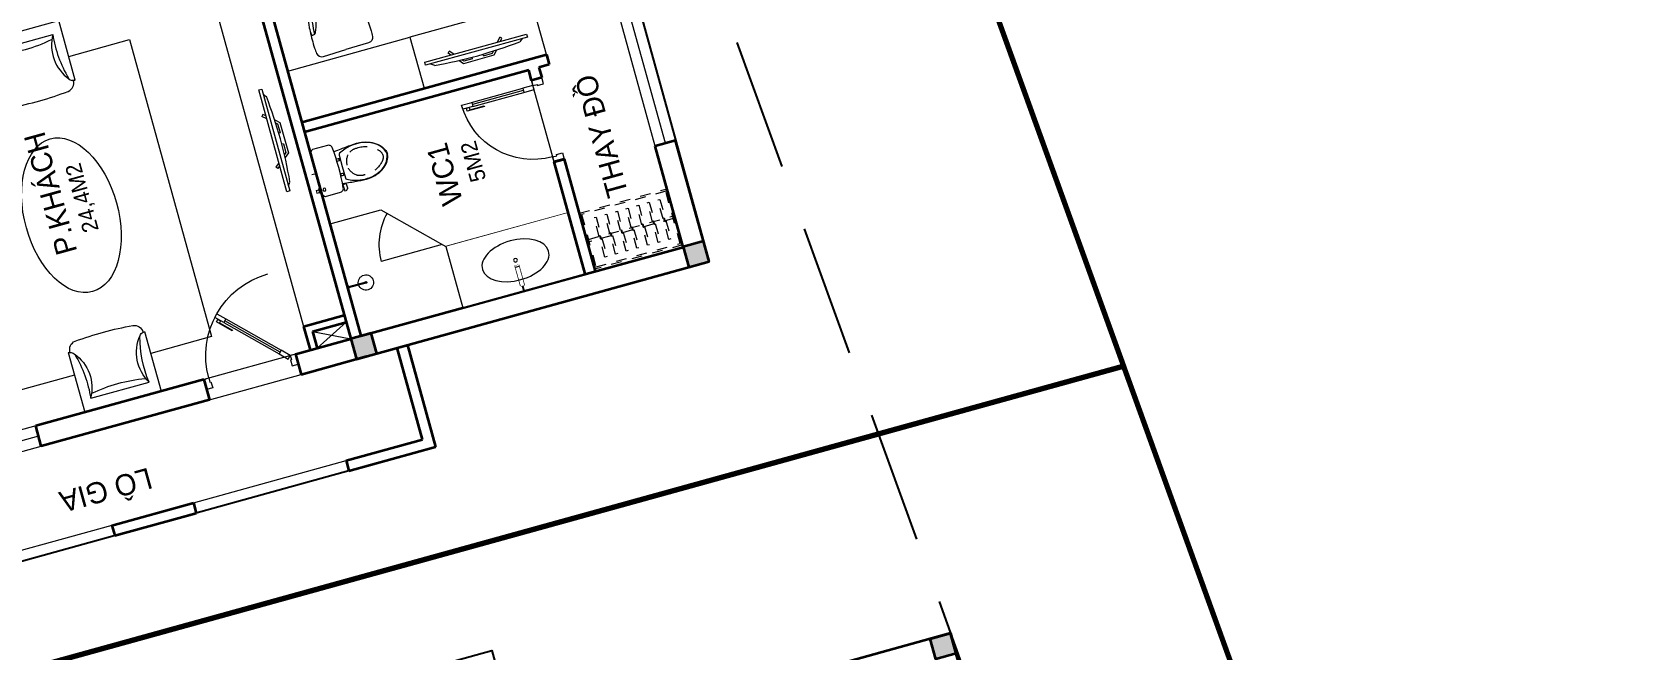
# Model space of a CAD drawing. Header units: metres. Extents: x 568336 to 569219, y 2065964 to 2066430.
# Drawn here: x 568535.77 to 568550.88, y 2066393.58 to 2066399.43 of the extents above; entities that cross this region are included whole.
import ezdxf

# ---------------------------------------------------------------- set-up
doc = ezdxf.new("R2010")
doc.units = ezdxf.units.M
for name, pattern in [('$AUDIT_BAD_LTYPE2', [0]), ('HIDDEN', [0.375, 0.25, -0.125]), ('X-5M-G-MB PHONGNGU$0$HIDDEN2', [0.1875, 0.125, -0.0625]), ('xref-thap C (mb tang 32-2)$0$HIDDEN', [0.375, 0.25, -0.125])]:
    doc.linetypes.add(name, pattern=pattern)
doc.layers.get('0').update_dxf_attribs({"linetype": 'CONTINUOUS'})
doc.layers.get('DEFPOINTS').update_dxf_attribs({"linetype": 'CONTINUOUS'})
doc.layers.add('-AREA', color=2, linetype='CONTINUOUS', plot=False)
for name, color, linetype, lineweight in [('-CONCRETE', 1, 'CONTINUOUS', 35), ('-DIM', 9, 'CONTINUOUS', 13), ('-DOOR', 137, 'CONTINUOUS', 9), ('-FURNITURE', 46, 'CONTINUOUS', 9), ('-LINE1', 7, 'CONTINUOUS', 18), ('-TEXT', 7, 'CONTINUOUS', 15), ('-WALL', 4, 'CONTINUOUS', 35), ('TEXT25', 2, 'CONTINUOUS', 13)]:
    doc.layers.add(name, color=color, linetype=linetype, lineweight=lineweight)
doc.layers.add('-RANH GIOI LO DAT', color=12, linetype='CONTINUOUS')
doc.layers.add('RANHGIOI', color=2, linetype='HIDDEN')
doc.styles.add('SVN_AVO_thuong', font='')
doc.styles.add('T1', font='', dxfattribs={"height": 200})
doc.styles.add('vnavanth', font='', dxfattribs={"width": 0.8})
doc.styles.get('SVN_AVO_thuong').set_extended_font_data('SVN-Avo')
doc.styles.get('T1').set_extended_font_data('VNgeometric Light')
doc.styles.get('vnavanth').set_extended_font_data('.VnAvantH')

# ---------------------------------------------------------------- blocks, each defined once
blk = doc.blocks.new('A$C5C575821')
at = {"layer": '-CONCRETE'}
h = blk.add_hatch(color=256, dxfattribs=at)
h.dxf.hatch_style = 1
h.paths.add_polyline_path([(0, 200), (0, 0), (200, 0), (200, 200)])
blk.add_lwpolyline([(0, 0), (200, 0), (200, 200), (0, 200)], close=True, dxfattribs=at)
blk = doc.blocks.new('M33-T2')
at = {"layer": '-AREA'}
blk.add_lwpolyline([(197685, -1101032), (194877, -1101032), (194877, -1084900), (201877, -1084900), (201877, -1090100), (202877, -1090100), (202876, -1095600), (201877, -1095600), (201877, -1099828), (197685, -1099828)], close=True, dxfattribs=at)
at = {"layer": '-RANH GIOI LO DAT', "linetype": 'HIDDEN', "ltscale": 10, "const_width": 50}
blk.add_lwpolyline([(203877, -1102080), (203877, -1082900), (194877, -1082900), (194877, -1102777)], close=True, dxfattribs=at)
at = {"layer": '-WALL'}
for p, q in [((201877, -1099828), (201877, -1095300)), ((200574, -1099828), (201877, -1099828))]:
    blk.add_line(p, q, dxfattribs=at)
at = {"layer": '-WALL', "xscale": -1}
blk.add_blockref('A$C5C575821', (201877, -1099828), dxfattribs=at)
blk = doc.blocks.new('A$C7D524948')
at = {"layer": '-FURNITURE'}
for points in [[(0, 825, 0.023749), (-77, 820, 0.11104), (-175, 786, 0.085168), (-235, 733, 0.08855), (-282, 649, 0.027906), (-316, 526, 0.028342), (-340, 373, 0.04712), (-341, 283, 0.513527), (-285, 300, 0.059578), (-243, 414, -0.034465), (-213, 507, -0.059277), (-183, 564, -0.166146), (-133, 600, -0.052564), (-76, 612, -0.028554), (0, 615, -3.543335)], [(-1, 774, 0.105584), (-138, 751, 0.083976), (-176, 728, 0.149302), (-241, 626, 0.024909), (-289, 424, 0.026439), (-307, 278, -0.886333)], [(-1, 774, -0.105584), (137, 751, -0.083976), (175, 728, -0.149302), (240, 626, -0.024909), (288, 424, -0.026439), (305, 278, 0.886333)], [(0, 825, -0.023749), (77, 820, -0.11104), (175, 786, -0.085168), (235, 733, -0.08855), (282, 649, -0.027906), (316, 526, -0.028342), (340, 373, -0.04712), (341, 283, -0.513527), (285, 300, -0.059578), (243, 414, 0.034465), (213, 507, 0.059277), (183, 564, 0.166146), (133, 600, 0.052564), (76, 612, 0.028554), (0, 615, 3.543335)], [(-343, 328, 0.022671), (-350, 124, 0.012122), (-346, 57, 0.405508), (-279, 0), (0, 0)], [(343, 328, -0.022671), (350, 124, -0.012122), (346, 57, -0.405508), (279, 0), (0, 0)]]:
    blk.add_lwpolyline(points, format="xyb", dxfattribs=at)
blk = doc.blocks.new('*U239')
at = {"linetype": 'X-5M-G-MB PHONGNGU$0$HIDDEN2'}
for points in [[(0, 600), (0, 0), (942, 0), (942, 600)], [(922, 580), (922, 20), (20, 20), (20, 580)], [(922, 287), (922, 313), (20, 313), (20, 287)], [(114, 319), (109, 319), (109, 280), (114, 280)], [(228, 319), (223, 319), (223, 280), (228, 280)], [(342, 319), (337, 319), (337, 280), (342, 280)], [(456, 319), (451, 319), (451, 280), (456, 280)], [(570, 319), (565, 319), (565, 280), (570, 280)], [(684, 319), (679, 319), (679, 280), (684, 280)], [(798, 319), (793, 319), (793, 280), (798, 280)]]:
    blk.add_lwpolyline(points, close=True, dxfattribs=at)
for points in [[(122, 313), (122, 515), (100, 515), (100, 313)], [(236, 313), (236, 515), (214, 515), (214, 313)], [(350, 313), (350, 515), (328, 515), (328, 313)], [(464, 313), (464, 515), (442, 515), (442, 313)], [(578, 313), (578, 515), (556, 515), (556, 313)], [(692, 313), (692, 515), (670, 515), (670, 313)], [(806, 313), (806, 515), (784, 515), (784, 313)], [(100, 287), (100, 92), (122, 92), (122, 287)], [(214, 287), (214, 92), (236, 92), (236, 287)], [(328, 287), (328, 92), (350, 92), (350, 287)], [(442, 287), (442, 92), (464, 92), (464, 287)], [(556, 287), (556, 92), (578, 92), (578, 287)], [(670, 287), (670, 92), (692, 92), (692, 287)], [(784, 287), (784, 92), (806, 92), (806, 287)]]:
    blk.add_lwpolyline(points, dxfattribs=at)
blk = doc.blocks.new('Sink_Cicle')
blk.add_lwpolyline([(17, -50), (-17, -50), (-18, -252), (17, -252)], close=True)
blk.add_circle((0, -300), 17.5)
at = {"layer": 'DEFPOINTS'}
blk.add_line((0, -100), (0, 0), dxfattribs=at)
blk.add_wipeout([(17, -50), (-17, -50), (-18, -252), (17, -252)])
at = {"layer": '-FURNITURE', "linetype": 'Continuous'}
blk.add_ellipse((0, -300), major_axis=(-325, 0), ratio=0.584615, dxfattribs=at)
blk.add_line((-18, -237), (17, -237))
blk = doc.blocks.new('*U208')
at = {"ltscale": 300}
blk.add_lwpolyline([(0, 0), (1200, 0), (1200, -600), (0, -600)], close=True, dxfattribs=at)
blk.add_wipeout([(0, 0), (1200, 0), (1200, -600), (0, -600)], dxfattribs=at)
blk.add_blockref('Sink_Cicle', (600, 0), dxfattribs=at)
blk = doc.blocks.new('A$C18251349')
at = {"layer": '-LINE1'}
for points in [[(900, 4650), (1000, 4650), (1000, 3150), (900, 3150)], [(1000, 2350), (900, 2350), (900, 850), (1000, 850)]]:
    blk.add_lwpolyline(points, close=True, dxfattribs=at)
at = {"layer": '-WALL'}
for p, q in [((0, 5500), (1000, 5500)), ((0, 5500), (0, 5400)), ((1000, 4650), (1000, 5500)), ((0, 5400), (900, 5400)), ((900, 4650), (900, 5400)), ((900, 4650), (1000, 4650)), ((1000, 4650), (910, 4650)), ((900, 3150), (1000, 3150)), ((900, 3150), (900, 2350)), ((1000, 3150), (1000, 2350)), ((900, 2350), (1000, 2350)), ((900, 850), (1000, 850)), ((900, 850), (900, 100)), ((1000, 850), (1000, 0)), ((900, 100), (0, 100)), ((0, 100), (0, 0)), ((0, 0), (1000, 0))]:
    blk.add_line(p, q, dxfattribs=at)
blk = doc.blocks.new('A$C18091ED7')
for p, q in [((0, -42), (0, 0)), ((146, -27), (179, -27)), ((146, -27), (146, -30)), ((146, -30), (166, -30)), ((153, -37), (146, -30)), ((152, 0), (152, -27)), ((152, 0), (179, 0)), ((153, -37), (166, -37)), ((153, -40), (153, -37)), ((153, -40), (178, -40)), ((153, -40), (178, -40)), ((153, -40), (153, -42)), ((185, -30), (166, -30)), ((178, -37), (166, -37)), ((185, -30), (178, -37)), ((178, -37), (178, -40)), ((178, -40), (178, -42)), ((179, 0), (179, -27)), ((179, -27), (185, -27)), ((185, -27), (185, -30)), ((-83, -267), (-83, -300)), ((-83, -278), (-83, -288)), ((-61, -290), (-83, -290)), ((-63, -265), (-81, -265)), ((-61, -267), (-61, -300)), ((61, -267), (61, -300)), ((61, -290), (83, -290)), ((63, -265), (81, -265)), ((83, -267), (83, -300)), ((83, -278), (83, -288)), ((165, -262), (165, -290)), ((168, -260), (228, -260)), ((168, -292), (207, -292)), ((231, -274), (231, -262))]:
    blk.add_line(p, q)
for points in [[(230, -219, -0.137407), (225, -235), (222, -241, -0.236081), (198, -255, -0.051961), (-198, -255, -0.236081), (-222, -241), (-225, -235, -0.137407), (-230, -219), (-230, -72, -0.198912), (-226, -63), (-209, -46, -0.198912), (-200, -42), (0, -42), (200, -42, -0.198912), (209, -46), (226, -63, -0.198912), (230, -72)], [(144, -619, -0.212405), (26, -734, -0.027685), (-1, -739, -0.022279), (-26, -734, -0.212405), (-144, -619, -0.142796), (-167, -428, -0.093005), (-128, -309, -0.256439), (-111, -300), (0, -300), (111, -300, -0.256439), (128, -309, -0.093005), (167, -428, -0.142796)]]:
    blk.add_lwpolyline(points, format="xyb", close=True)
at = {"linetype": 'xref-thap C (mb tang 32-2)$0$HIDDEN', "ltscale": 100}
blk.add_lwpolyline([(61, -669, -0.199031), (0, -699, -0.199031), (-61, -669, -0.218924), (-132, -478, -0.153791), (-112, -404, -0.236701), (0, -348, -0.236701), (112, -404, -0.153791), (132, -478, -0.218924)], format="xyb", close=True, dxfattribs=at)
blk.add_circle((166, -78), 13.9)
for centre, radius, start, end in [((-81, -267), 1.98, 90, 180), ((-63, -267), 1.98, 0, 90), ((63, -267), 1.98, 90, 180), ((81, -267), 1.98, 0, 90), ((168, -262), 2.47, 90, 180), ((168, -290), 2.47, 180, 270), ((207, -277), 15.5, 270, 306.4659), ((168, -225), 80.1, 306.4659, 320.3123), ((228, -274), 2.47, 320.3123, 0)]:
    blk.add_arc(centre, radius, start, end)
for points in [[(-156, -259), (-157, -267), (-164, -328), (-169, -385), (-184, -528), (-136, -679), (-50, -735), (-20, -741), (0, -744)], [(156, -259), (157, -267), (164, -328), (169, -385), (184, -528), (136, -679), (50, -735), (20, -741), (0, -744)]]:
    blk.add_open_spline(points, degree=3, knots=[130.613938, 130.613938, 130.613938, 130.613938, 152.852109, 311.129351, 417.703951, 561.383393, 697.692632, 710.812262, 710.812262, 710.812262, 710.812262])
blk = doc.blocks.new('XR.MB.LM123$0$tvi 1')
blk.add_lwpolyline([(29, 0), (29, -1000), (0, -1000), (0, 0)], close=True)
for points in [[(29, -50), (52, -81)], [(-24, -236), (-39, -252)], [(0, -285), (-39, -252)], [(0, -256), (-24, -236)], [(70, -315), (111, -350), (111, -650), (70, -685)], [(89, -446), (89, -360), (71, -345)], [(89, -446), (73, -446)], [(89, -554), (89, -640), (71, -655)], [(89, -554), (73, -554)], [(0, -715), (-39, -748)], [(-24, -764), (-39, -748)], [(0, -744), (-24, -764)], [(29, -950), (52, -919)]]:
    blk.add_lwpolyline(points)
blk.add_arc((-4025, -500), 4099, 354.1311, 5.8689)
blk = doc.blocks.new('*U210')
at = {"linetype": '$AUDIT_BAD_LTYPE2'}
for p, q in [((135, 57), (559, 481)), ((573, 467), (149, 42))]:
    blk.add_line(p, q, dxfattribs=at)
for points in [[(547, 497), (121, 71)], [(545, 495), (573, 467), (644, 537), (616, 566), (545, 495)], [(121, 71), (149, 42), (78, -28), (50, 0), (121, 71)]]:
    blk.add_lwpolyline(points)
for points in [[(519, 372), (639, 492), (619, 512), (599, 492), (615, 476), (515, 376)], [(0, 0), (50, 0), (50, -40), (60, -40), (60, -100), (0, -100)], [(900, 0), (850, 0), (850, -40), (840, -40), (840, -100), (900, -100)]]:
    blk.add_lwpolyline(points, close=True)
at = {"linetype": '$AUDIT_BAD_LTYPE2', "ltscale": 0.3}
blk.add_arc((50, 0), 800, 0, 90, dxfattribs=at)
blk = doc.blocks.new('ghe11asdsdsdsd')
at = {"layer": '-FURNITURE', "ltscale": 5}
for p, q in [((-454, 642), (-454, -60)), ((447, 643), (445, -59)), ((339, 75), (-348, 74)), ((445, -59), (-454, -60))]:
    blk.add_line(p, q, dxfattribs=at)
for centre, radius, start, end in [((-330, 640), 103, 97.7909, 180.472), ((14, -3057), 3816, 85.1505, 95.3732), ((322, 644), 103, 359.5522, 82.2333), ((-557, 172), 481, 73.628, 77.6744), ((-435, 586), 50, 17.2905, 73.628), ((-753, 311), 469, 329.603, 39.8271), ((-1717, 235), 1379, 353.2677, 15.3477), ((745, 311), 469, 140.0382, 210.2652), ((1709, 233), 1379, 164.5193, 186.6002), ((428, 586), 50, 106.2084, 162.5459), ((548, 172), 481, 102.162, 106.2084), ((-1, -1576), 1730, 79.6029, 100.5814)]:
    blk.add_arc(centre, radius, start, end, dxfattribs=at)
blk = doc.blocks.new('GHE600')
at = {"layer": '-FURNITURE'}
for p, q in [((269950, 8710), (270650, 8710)), ((269950, 8043), (270650, 8043))]:
    blk.add_line(p, q, dxfattribs=at)
for points in [[(270146, 9595), (270146, 10095), (270646, 10095), (270646, 9595)], [(269850, 9526), (270650, 9526), (270650, 7226), (269850, 7226)], [(269950, 9376), (270650, 9376), (270650, 7376), (269950, 7376)], [(270146, 7158), (270146, 6658), (270646, 6658), (270646, 7158)]]:
    blk.add_lwpolyline(points, close=True, dxfattribs=at)
at = {"layer": '-FURNITURE', "elevation": 0}
for points in [[(271287, 9830), (270646, 9832)], [(272038, 6909), (272634, 6908), (272634, 9823), (272038, 9826)], [(270262, 9595), (270262, 9526)], [(270262, 7226), (270262, 7158)], [(270646, 6917), (271287, 6913)]]:
    blk.add_lwpolyline(points, dxfattribs=at)
at = {"layer": '-FURNITURE'}
for centre, radius in [((270396, 9845), 200), ((270396, 9845), 150), ((270396, 6908), 200), ((270396, 6908), 150)]:
    blk.add_circle(centre, radius, dxfattribs=at)
at = {"layer": '-FURNITURE', "extrusion": (0, 0, -1)}
blk.add_ellipse((271662, 8365), major_axis=(0, 750), ratio=0.589994, dxfattribs=at)
at = {"layer": '-FURNITURE', "zscale": 0.83397927038413}
for p, xscale, yscale, rotation in [((271659, 10145, 0), 0.83397927038413, 0.83397927038413, 179.9447021404027), ((271659, 6608, 0), -0.8339792703841301, 0.8339792703841301, 0.05529785959737722)]:
    blk.add_blockref('ghe11asdsdsdsd', p, dxfattribs=dict(at, xscale=xscale, yscale=yscale, rotation=rotation))
blk = doc.blocks.new('shower')
for points in [[(180919, -32316), (180912, -32316), (180912, -32147), (180919, -32147)], [(180929, -32327), (180902, -32327), (180902, -32316), (180929, -32316)]]:
    blk.add_lwpolyline(points, close=True)
for radius, start, end in [(72, 272.7907, 267.2093), (8.35, 294.8355, 245.1645)]:
    blk.add_arc((180916, -32147), radius, start, end)
blk = doc.blocks.new('*U18')
at = {"linetype": '$AUDIT_BAD_LTYPE2'}
for p, q in [((70, 100), (70, 600)), ((90, 600), (90, 100))]:
    blk.add_line(p, q, dxfattribs=at)
for points in [[(50, 600), (90, 600), (90, 700), (50, 700), (50, 600)], [(50, 603), (50, 100)], [(50, 100), (90, 100), (90, 0), (50, 0), (50, 100)]]:
    blk.add_lwpolyline(points)
for points in [[(118, 495), (118, 664), (90, 664), (90, 636), (113, 636), (113, 495)], [(0, 0), (50, 0), (50, -40), (60, -40), (60, -100), (0, -100)], [(800, 0), (750, 0), (750, -40), (740, -40), (740, -100), (800, -100)]]:
    blk.add_lwpolyline(points, close=True)
at = {"linetype": '$AUDIT_BAD_LTYPE2', "ltscale": 0.3}
blk.add_arc((50, 0), 700, 0, 90, dxfattribs=at)
blk = doc.blocks.new('M34-T2')
at = {"layer": '-DOOR'}
for points in [[(195825, -1157662), (195625, -1157662), (195625, -1158562), (195825, -1158562)], [(195825, -1160212), (195625, -1160212), (195625, -1161112), (195825, -1161112)], [(196814, -1164919), (198514, -1164919), (198514, -1165119), (196814, -1165119)]]:
    blk.add_lwpolyline(points, close=True, dxfattribs=at)
for points in [[(195725, -1158562), (195725, -1157662)], [(196925, -1163956), (197725, -1163956)], [(196814, -1165019), (198514, -1165019)]]:
    blk.add_lwpolyline(points, dxfattribs=at)
at = {"layer": '-FURNITURE'}
blk.add_line((196925, -1161756), (196925, -1162256), dxfattribs=at)
for points in [[(195825, -1161326), (195987, -1161656)], [(195987, -1161326), (195825, -1161656)]]:
    blk.add_lwpolyline(points, dxfattribs=at)
for points in [[(199140, -1161256), (196057, -1161256), (196057, -1161656), (199140, -1161656)], [(198425, -1162956), (197925, -1162956), (197925, -1161756), (198425, -1161756)], [(198425, -1164157), (198425, -1162956), (197925, -1162956), (197925, -1164157)]]:
    blk.add_lwpolyline(points, close=True, dxfattribs=at)
blk.add_arc((196453, -1162728), 600, 45, 90, dxfattribs=at)
at = {"layer": '-RANH GIOI LO DAT', "linetype": 'HIDDEN', "ltscale": 10, "const_width": 50}
blk.add_lwpolyline([(202625, -1167939), (202625, -1149455), (193625, -1149455), (193625, -1168636)], close=True, dxfattribs=at)
at = {"layer": '-WALL', "linetype": 'Continuous', "ltscale": 10}
for p, q in [((195625, -1160212), (195625, -1158562)), ((195825, -1160212), (195825, -1158562)), ((195625, -1161112), (195625, -1161756)), ((195825, -1161112), (195825, -1161656)), ((196925, -1164056), (196925, -1163956)), ((197725, -1164056), (197725, -1163956))]:
    blk.add_line(p, q, dxfattribs=at)
at = {"layer": '-WALL'}
for p, q in [((195625, -1158562), (195825, -1158562)), ((195825, -1160212), (195625, -1160212)), ((195825, -1161112), (195625, -1161112)), ((196057, -1161256), (195825, -1161256)), ((195987, -1161326), (195825, -1161326)), ((195987, -1161326), (195987, -1161656)), ((196057, -1161256), (196057, -1161656)), ((199475, -1161656), (195825, -1161656)), ((199475, -1161756), (195825, -1161756)), ((197825, -1163956), (197825, -1161756)), ((197925, -1161756), (197925, -1164157)), ((195625, -1161856), (195625, -1165119)), ((197725, -1164056), (197725, -1163956)), ((197725, -1163956), (197825, -1163956)), ((197825, -1164056), (197725, -1164056)), ((197825, -1164157), (197825, -1164056)), ((197925, -1164157), (197825, -1164157)), ((195820, -1164919), (196814, -1164919)), ((195625, -1165119), (196814, -1165119))]:
    blk.add_line(p, q, dxfattribs=at)
blk.add_lwpolyline([(196814, -1165119), (196814, -1164919)], dxfattribs=at)
at = {"layer": '-DOOR', "xscale": -1, "rotation": 270}
blk.add_blockref('*U210', (195825, -1161112), dxfattribs=at)
at = {"layer": '-DOOR', "xscale": -1}
blk.add_blockref('*U18', (197725, -1163956), dxfattribs=at)
at = {"layer": '-FURNITURE', "xscale": -1}
for name, p, rotation in [('GHE600', (206021, -887757), 89.99999998994852), ('shower', (15378, -1194049), 179.9893314903461)]:
    blk.add_blockref(name, p, dxfattribs=dict(at, rotation=rotation))
at = {"layer": '-FURNITURE', "extrusion": (0, 0, -1), "xscale": -1}
for p, rotation in [((-198327, -1161444), 90.00368972240832), ((-198160, -1164027), 180.0036897224084)]:
    blk.add_blockref('XR.MB.LM123$0$tvi 1', p, dxfattribs=dict(at, rotation=rotation))
at = {"layer": '-FURNITURE', "xscale": -1}
blk.add_blockref('A$C18091ED7', (197417, -1161713), dxfattribs=at)
at = {"layer": '-FURNITURE', "xscale": -0.8, "yscale": 0.8, "zscale": 0.8, "rotation": 271.3951721860647}
blk.add_blockref('A$C7D524948', (198475, -1162341), dxfattribs=at)
at = {"layer": '-FURNITURE', "extrusion": (0, 0, -1), "xscale": 0.916666666665974, "yscale": 0.916666666665974, "zscale": -0.916666666665974, "rotation": 90.00000000000001}
blk.add_blockref('*U239', (-195844, -1164919), dxfattribs=at)
at = {"layer": '-WALL', "xscale": -1}
blk.add_blockref('A$C18251349', (195625, -1162156), dxfattribs=at)
at = {"layer": '-WALL'}
for p in [(195625, -1161856), (195625, -1165119)]:
    blk.add_blockref('A$C5C575821', p, dxfattribs=at)
at = {"layer": '-TEXT', "color": 2, "style": 'vnavanth'}
blk.add_text('L¤ GIA', height=200, rotation=90, dxfattribs=at).set_placement((195162, -1159486))
blk.add_text('wc1', height=200, dxfattribs=at).set_placement((196792, -1163026))
at = {"layer": 'TEXT25'}
for s, height, rotation, style, p in [('P.KHÁCH', 200, 0, 'SVN_AVO_thuong', (197312, -1159383)), ('24,4M2', 150, 0, 'T1', (197453, -1159633)), ('5M2', 150, 360, 'T1', (196937, -1163294)), ('THAY ĐỒ', 200, 0, 'SVN_AVO_thuong', (196447, -1164554))]:
    blk.add_text(s, height=height, rotation=rotation, dxfattribs=dict(at, style=style)).set_placement(p)
at = {"layer": '-FURNITURE', "extrusion": (0, 0, -1), "zscale": -1, "rotation": 270}
blk.add_blockref('*U208', (-195825, -1162756), dxfattribs=at)
at = {"layer": '-AREA'}
blk.add_lwpolyline([(202625, -1166323), (199817, -1166323), (199817, -1165119), (195625, -1165119), (195625, -1162156), (194625, -1162156), (194625, -1156656), (195625, -1156656), (195625, -1151455), (202625, -1151455)], close=True, dxfattribs=at)
at = {"layer": '-FURNITURE'}
for p, q in [((196925, -1162256), (196425, -1162756)), ((196425, -1162756), (195825, -1162756))]:
    blk.add_line(p, q, dxfattribs=at)
blk.add_lwpolyline([(196453, -1162728), (196453, -1162128)], dxfattribs=at)
at = {"layer": '-WALL'}
blk.add_line((195825, -1161756), (195820, -1164919), dxfattribs=at)
blk.add_lwpolyline([(195825, -1163956), (196925, -1163956), (196925, -1164056), (195825, -1164056)], dxfattribs=at)

msp = doc.modelspace()

# ---------------------------------------------------------------- block references
at = {"layer": '-DIM', "xscale": 0.001, "yscale": 0.001, "zscale": 0.001, "rotation": 105.4590240743158}
msp.add_blockref('M33-T2', (567538.233, 2065906.01), dxfattribs=at)

# ---------------------------------------------------------------- next in the draw order: block references
at = {"layer": '-DIM', "xscale": 0.001, "yscale": 0.001, "zscale": 0.001, "rotation": 105.4590240781182}
msp.add_blockref('M34-T2', (567471.353, 2065898.15), dxfattribs=at)

# ---------------------------------------------------------------- next in the draw order: linework, layer by layer
at = {"layer": 'RANHGIOI', "color": 12, "ltscale": 5}
msp.add_line((568536.061, 2066416.965), (568550.882, 2066375.988), dxfattribs=at)

doc.saveas('drawing.dxf')
